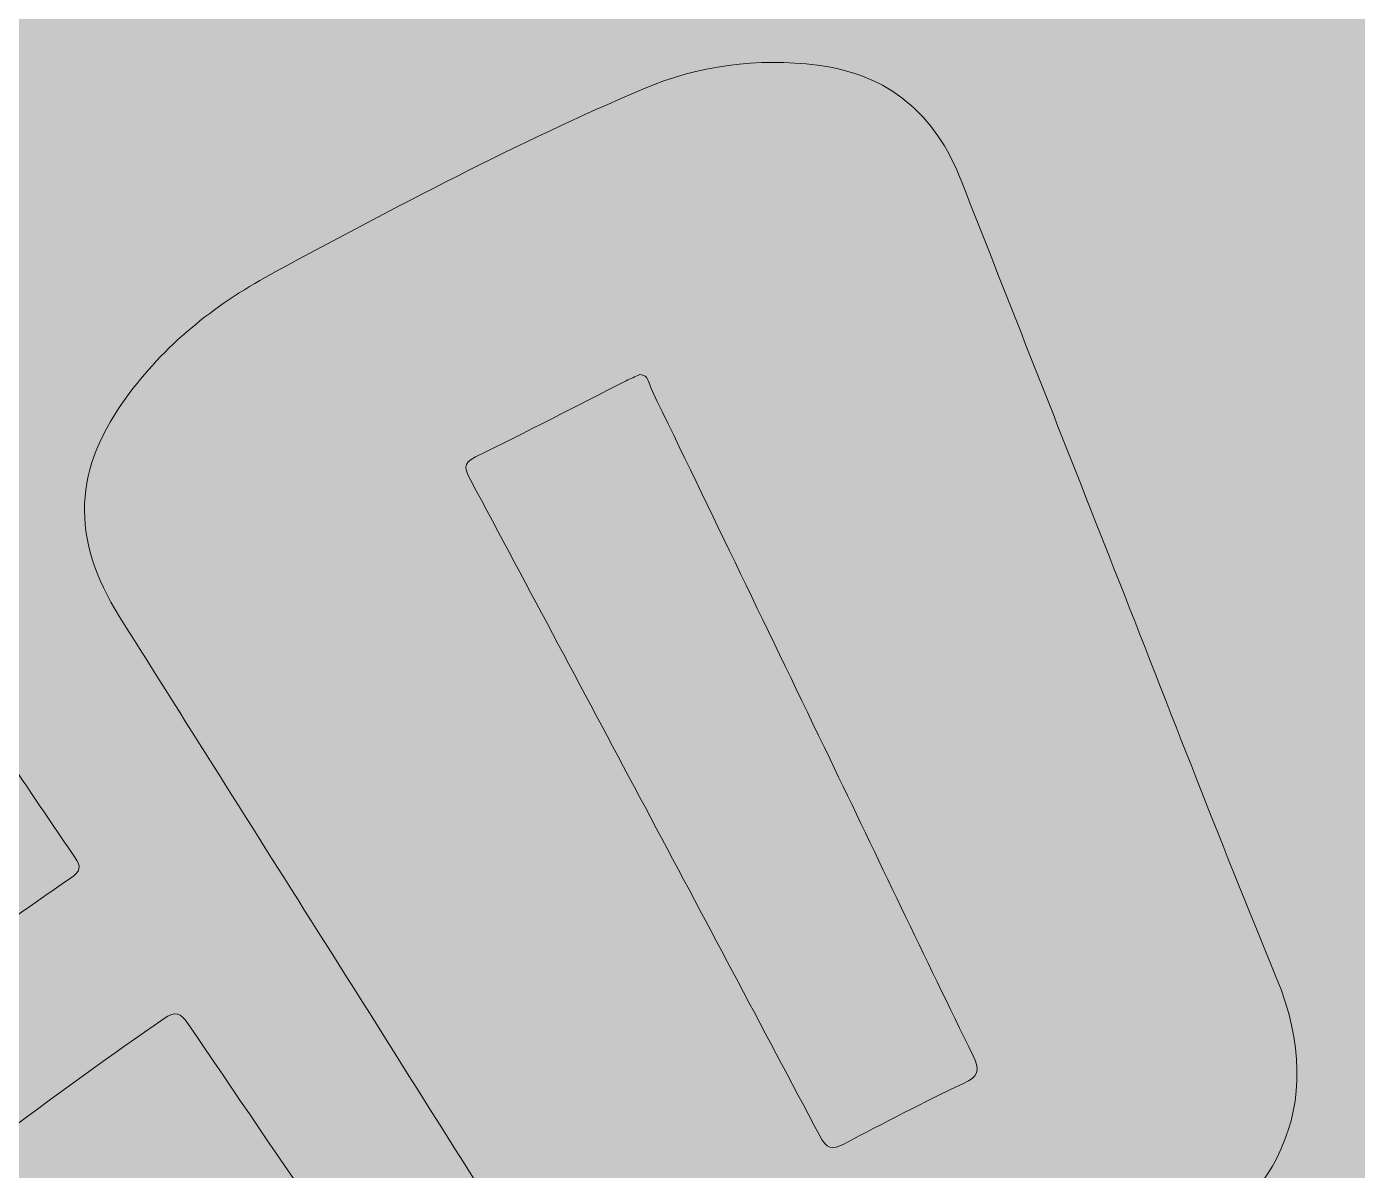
# Model space of a CAD drawing. Extents: x 543 to 1394, y -1479 to -585.
# Drawn here: x 703.5 to 829.8, y -797.6 to -689 of the extents above; entities that cross this region are included whole.
import ezdxf

# ---------------------------------------------------------------- set-up
doc = ezdxf.new("R2010")
doc.units = 0
doc.header["$MEASUREMENT"] = 0
doc.layers.add('katman 1', color=7, linetype='Continuous')

# ---------------------------------------------------------------- blocks, each defined once
blk = doc.blocks.new('block 2')
at = {"layer": 'katman 1', "true_color": 0xffffff}
h = blk.add_hatch(color=7, dxfattribs=at)
h.dxf.hatch_style = 2
edge = h.paths.add_edge_path()
edge.add_spline(control_points=[(544.43, -585.23), (827.38, -585.23), (1110.32, -585.23), (1393.26, -585.23), (1393.92, -585.95), (1393.95, -586.85), (1393.98, -587.74), (1394.01, -588.79), (1393.99, -589.83), (1393.99, -590.87), (1393.99, -884.8), (1393.99, -1178.74), (1393.99, -1472.67), (1393.99, -1474.01), (1394.04, -1475.35), (1393.92, -1476.69), (1393.81, -1477.91), (1393.3, -1478.64), (1391.94, -1478.49), (1391.42, -1478.44), (1390.89, -1478.49), (1390.37, -1478.49), (1109.32, -1478.49), (828.26, -1478.49), (547.2, -1478.49), (543.84, -1478.49), (543.75, -1478.4), (543.71, -1475.01), (543.7, -1474.34), (543.7, -1473.67), (543.7, -1473), (543.7, -1178.84), (543.7, -884.68), (543.72, -590.52), (543.72, -588.75), (543.26, -586.87), (544.43, -585.23)], knot_values=[0, 0, 0, 0, 1, 1, 1, 2, 2, 2, 3, 3, 3, 4, 4, 4, 5, 5, 5, 6, 6, 6, 7, 7, 7, 8, 8, 8, 9, 9, 9, 10, 10, 10, 11, 11, 11, 12, 12, 12, 12], degree=3, periodic=1)
at = {"layer": 'katman 1', "true_color": 0x00db4b}
h = blk.add_hatch(color=102, dxfattribs=at)
h.dxf.hatch_style = 2
edge = h.paths.add_edge_path()
edge.add_spline(control_points=[(771.93, -823.29), (764.81, -823.55), (759.74, -820.1), (756.07, -814.34), (748.13, -801.88), (740.26, -789.38), (732.37, -776.89), (725.67, -766.28), (718.98, -755.67), (712.29, -745.05), (707.57, -737.53), (707.85, -730.98), (713.2, -723.83), (716.92, -718.87), (721.67, -715.19), (727.13, -712.26), (738.57, -706.11), (750.03, -700.03), (761.99, -694.94), (767.25, -692.7), (772.84, -691.96), (778.56, -692.68), (785.33, -693.54), (789.74, -697.33), (792.2, -703.61), (796.86, -715.48), (801.54, -727.33), (806.22, -739.19), (811.5, -752.56), (816.64, -765.99), (822.13, -779.27), (827.32, -791.81), (821.68, -801.1), (811.66, -806.19), (802.33, -810.92), (792.87, -815.38), (783.71, -820.44), (780.09, -822.44), (776.1, -823.37), (771.93, -823.29)], knot_values=[0, 0, 0, 0, 1, 1, 1, 2, 2, 2, 3, 3, 3, 4, 4, 4, 5, 5, 5, 6, 6, 6, 7, 7, 7, 8, 8, 8, 9, 9, 9, 10, 10, 10, 11, 11, 11, 12, 12, 12, 13, 13, 13, 13], degree=3, periodic=1)
at = {"layer": 'katman 1', "true_color": 0xffffff}
h = blk.add_hatch(color=7, dxfattribs=at)
h.dxf.hatch_style = 2
edge = h.paths.add_edge_path()
edge.add_spline(control_points=[(761.69, -722.05), (762.54, -722.06), (762.53, -722.91), (762.79, -723.43), (768.44, -735.11), (774.08, -746.8), (779.72, -758.49), (784.25, -767.9), (788.74, -777.35), (793.35, -786.73), (794.06, -788.18), (793.79, -788.68), (792.43, -789.33), (788.61, -791.15), (784.85, -793.08), (781.11, -795.06), (779.92, -795.69), (779.43, -795.54), (778.77, -794.3), (767.76, -773.53), (756.69, -752.78), (745.61, -732.04), (745.1, -731.09), (744.8, -730.49), (746.1, -729.86), (750.9, -727.51), (755.64, -725.05), (760.4, -722.63), (760.8, -722.43), (761.21, -722.26), (761.69, -722.05)], knot_values=[0, 0, 0, 0, 1, 1, 1, 2, 2, 2, 3, 3, 3, 4, 4, 4, 5, 5, 5, 6, 6, 6, 7, 7, 7, 8, 8, 8, 9, 9, 9, 10, 10, 10, 10], degree=3, periodic=1)
at = {"layer": 'katman 1', "true_color": 0x00db4b}
h = blk.add_hatch(color=102, dxfattribs=at)
h.dxf.hatch_style = 2
edge = h.paths.add_edge_path()
edge.add_spline(control_points=[(684.23, -745.84), (689.9, -745.67), (694.36, -747.99), (697.58, -752.55), (701.15, -757.58), (704.5, -762.76), (708.02, -767.82), (708.7, -768.81), (708.57, -769.22), (707.62, -769.86), (699.33, -775.51), (691.25, -781.46), (683.4, -787.7), (682.21, -788.65), (681.6, -788.47), (680.75, -787.36), (678.54, -784.47), (676.2, -781.68), (673.99, -778.78), (673.29, -777.86), (672.87, -777.72), (671.93, -778.52), (667.68, -782.13), (663.38, -785.68), (659.05, -789.18), (657.94, -790.09), (657.9, -790.7), (658.86, -791.8), (674.1, -809.38), (689.31, -826.98), (704.46, -844.63), (705.66, -846.01), (706.36, -846.16), (707.77, -844.91), (711.04, -842), (714.47, -839.26), (717.88, -836.51), (718.75, -835.81), (718.86, -835.38), (718.1, -834.46), (714.72, -830.31), (711.41, -826.1), (708.13, -821.87), (707.4, -820.93), (706.88, -820.74), (705.87, -821.55), (704.47, -822.68), (703.09, -824.93), (701.55, -824.55), (700.09, -824.18), (699.07, -821.96), (697.89, -820.53), (694.35, -816.23), (690.86, -811.89), (687.29, -807.61), (686.43, -806.58), (686.2, -805.96), (687.43, -804.96), (696.86, -797.35), (706.54, -790.07), (716.51, -783.18), (717.57, -782.45), (718.07, -782.6), (718.78, -783.65), (727.64, -796.75), (736.66, -809.76), (745.41, -822.94), (750.34, -830.37), (748.99, -839.23), (742.37, -846.63), (739.56, -849.76), (736.09, -852.08), (732.85, -854.69), (727.05, -859.34), (721.52, -864.31), (715.79, -869.04), (710.54, -873.37), (704.55, -875.93), (697.51, -875.04), (693.34, -874.51), (689.98, -872.38), (687.09, -869.49), (667.45, -849.89), (647.81, -830.28), (628.23, -810.62), (623.26, -805.63), (622.43, -799.63), (624.75, -793.11), (626.88, -787.12), (630.32, -781.94), (635.03, -777.69), (644.7, -768.98), (654.67, -760.63), (665.09, -752.84), (670.73, -748.63), (677.11, -746.12), (684.23, -745.84)], knot_values=[0, 0, 0, 0, 1, 1, 1, 2, 2, 2, 3, 3, 3, 4, 4, 4, 5, 5, 5, 6, 6, 6, 7, 7, 7, 8, 8, 8, 9, 9, 9, 10, 10, 10, 11, 11, 11, 12, 12, 12, 13, 13, 13, 14, 14, 14, 15, 15, 15, 16, 16, 16, 17, 17, 17, 18, 18, 18, 19, 19, 19, 20, 20, 20, 21, 21, 21, 22, 22, 22, 23, 23, 23, 24, 24, 24, 25, 25, 25, 26, 26, 26, 27, 27, 27, 28, 28, 28, 29, 29, 29, 30, 30, 30, 31, 31, 31, 32, 32, 32, 32], degree=3, periodic=1)
at = {"layer": 'katman 1', "lineweight": 0}
for points, knots in [([(544.43, -585.23), (827.38, -585.23), (1110.32, -585.23), (1393.26, -585.23), (1393.92, -585.95), (1393.95, -586.85), (1393.98, -587.74), (1394.01, -588.79), (1393.99, -589.83), (1393.99, -590.87), (1393.99, -884.8), (1393.99, -1178.74), (1393.99, -1472.67), (1393.99, -1474.01), (1394.04, -1475.35), (1393.92, -1476.69), (1393.81, -1477.91), (1393.3, -1478.64), (1391.94, -1478.49), (1391.42, -1478.44), (1390.89, -1478.49), (1390.37, -1478.49), (1109.32, -1478.49), (828.26, -1478.49), (547.2, -1478.49), (543.84, -1478.49), (543.75, -1478.4), (543.71, -1475.01), (543.7, -1474.34), (543.7, -1473.67), (543.7, -1473), (543.7, -1178.84), (543.7, -884.68), (543.72, -590.52), (543.72, -588.75), (543.26, -586.87), (544.43, -585.23)], [0, 0, 0, 0, 1, 1, 1, 2, 2, 2, 3, 3, 3, 4, 4, 4, 5, 5, 5, 6, 6, 6, 7, 7, 7, 8, 8, 8, 9, 9, 9, 10, 10, 10, 11, 11, 11, 12, 12, 12, 12]), ([(771.93, -823.29), (764.81, -823.55), (759.74, -820.1), (756.07, -814.34), (748.13, -801.88), (740.26, -789.38), (732.37, -776.89), (725.67, -766.28), (718.98, -755.67), (712.29, -745.05), (707.57, -737.53), (707.85, -730.98), (713.2, -723.83), (716.92, -718.87), (721.67, -715.19), (727.13, -712.26), (738.57, -706.11), (750.03, -700.03), (761.99, -694.94), (767.25, -692.7), (772.84, -691.96), (778.56, -692.68), (785.33, -693.54), (789.74, -697.33), (792.2, -703.61), (796.86, -715.48), (801.54, -727.33), (806.22, -739.19), (811.5, -752.56), (816.64, -765.99), (822.13, -779.27), (827.32, -791.81), (821.68, -801.1), (811.66, -806.19), (802.33, -810.92), (792.87, -815.38), (783.71, -820.44), (780.09, -822.44), (776.1, -823.37), (771.93, -823.29)], [0, 0, 0, 0, 1, 1, 1, 2, 2, 2, 3, 3, 3, 4, 4, 4, 5, 5, 5, 6, 6, 6, 7, 7, 7, 8, 8, 8, 9, 9, 9, 10, 10, 10, 11, 11, 11, 12, 12, 12, 13, 13, 13, 13]), ([(761.69, -722.05), (762.54, -722.06), (762.53, -722.91), (762.79, -723.43), (768.44, -735.11), (774.08, -746.8), (779.72, -758.49), (784.25, -767.9), (788.74, -777.35), (793.35, -786.73), (794.06, -788.18), (793.79, -788.68), (792.43, -789.33), (788.61, -791.15), (784.85, -793.08), (781.11, -795.06), (779.92, -795.69), (779.43, -795.54), (778.77, -794.3), (767.76, -773.53), (756.69, -752.78), (745.61, -732.04), (745.1, -731.09), (744.8, -730.49), (746.1, -729.86), (750.9, -727.51), (755.64, -725.05), (760.4, -722.63), (760.8, -722.43), (761.21, -722.26), (761.69, -722.05)], [0, 0, 0, 0, 1, 1, 1, 2, 2, 2, 3, 3, 3, 4, 4, 4, 5, 5, 5, 6, 6, 6, 7, 7, 7, 8, 8, 8, 9, 9, 9, 10, 10, 10, 10]), ([(684.23, -745.84), (689.9, -745.67), (694.36, -747.99), (697.58, -752.55), (701.15, -757.58), (704.5, -762.76), (708.02, -767.82), (708.7, -768.81), (708.57, -769.22), (707.62, -769.86), (699.33, -775.51), (691.25, -781.46), (683.4, -787.7), (682.21, -788.65), (681.6, -788.47), (680.75, -787.36), (678.54, -784.47), (676.2, -781.68), (673.99, -778.78), (673.29, -777.86), (672.87, -777.72), (671.93, -778.52), (667.68, -782.13), (663.38, -785.68), (659.05, -789.18), (657.94, -790.09), (657.9, -790.7), (658.86, -791.8), (674.1, -809.38), (689.31, -826.98), (704.46, -844.63), (705.66, -846.01), (706.36, -846.16), (707.77, -844.91), (711.04, -842), (714.47, -839.26), (717.88, -836.51), (718.75, -835.81), (718.86, -835.38), (718.1, -834.46), (714.72, -830.31), (711.41, -826.1), (708.13, -821.87), (707.4, -820.93), (706.88, -820.74), (705.87, -821.55), (704.47, -822.68), (703.09, -824.93), (701.55, -824.55), (700.09, -824.18), (699.07, -821.96), (697.89, -820.53), (694.35, -816.23), (690.86, -811.89), (687.29, -807.61), (686.43, -806.58), (686.2, -805.96), (687.43, -804.96), (696.86, -797.35), (706.54, -790.07), (716.51, -783.18), (717.57, -782.45), (718.07, -782.6), (718.78, -783.65), (727.64, -796.75), (736.66, -809.76), (745.41, -822.94), (750.34, -830.37), (748.99, -839.23), (742.37, -846.63), (739.56, -849.76), (736.09, -852.08), (732.85, -854.69), (727.05, -859.34), (721.52, -864.31), (715.79, -869.04), (710.54, -873.37), (704.55, -875.93), (697.51, -875.04), (693.34, -874.51), (689.98, -872.38), (687.09, -869.49), (667.45, -849.89), (647.81, -830.28), (628.23, -810.62), (623.26, -805.63), (622.43, -799.63), (624.75, -793.11), (626.88, -787.12), (630.32, -781.94), (635.03, -777.69), (644.7, -768.98), (654.67, -760.63), (665.09, -752.84), (670.73, -748.63), (677.11, -746.12), (684.23, -745.84)], [0, 0, 0, 0, 1, 1, 1, 2, 2, 2, 3, 3, 3, 4, 4, 4, 5, 5, 5, 6, 6, 6, 7, 7, 7, 8, 8, 8, 9, 9, 9, 10, 10, 10, 11, 11, 11, 12, 12, 12, 13, 13, 13, 14, 14, 14, 15, 15, 15, 16, 16, 16, 17, 17, 17, 18, 18, 18, 19, 19, 19, 20, 20, 20, 21, 21, 21, 22, 22, 22, 23, 23, 23, 24, 24, 24, 25, 25, 25, 26, 26, 26, 27, 27, 27, 28, 28, 28, 29, 29, 29, 30, 30, 30, 31, 31, 31, 32, 32, 32, 32])]:
    blk.add_open_spline(points, degree=3, knots=knots, dxfattribs=at)

msp = doc.modelspace()

# ---------------------------------------------------------------- block references
at = {"layer": 'katman 1'}
msp.add_blockref('block 2', (0, 0), dxfattribs=at)

doc.saveas('drawing.dxf')
